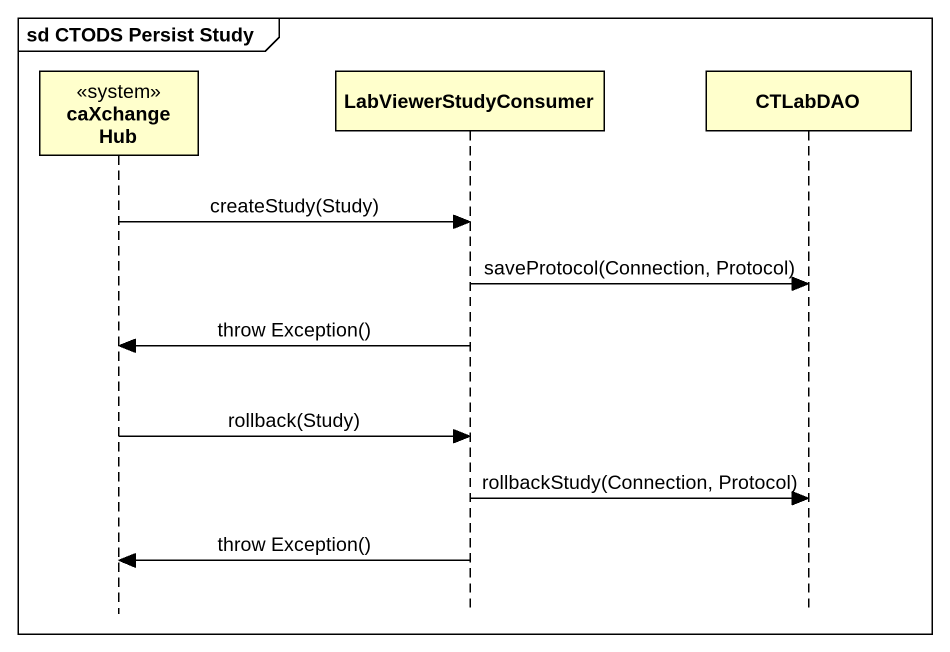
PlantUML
@startuml
mainframe sd CTODS Persist Study
hide footbox
participant "caXchange Hub" as caXchange_Hub <<system>>
participant LabViewerStudyConsumer
participant CTLabDAO

caXchange_Hub -> LabViewerStudyConsumer : createStudy(Study)
LabViewerStudyConsumer -> CTLabDAO : saveProtocol(Connection, Protocol)
LabViewerStudyConsumer -> caXchange_Hub : throw Exception()
caXchange_Hub -> LabViewerStudyConsumer : rollback(Study)
LabViewerStudyConsumer -> CTLabDAO : rollbackStudy(Connection, Protocol)
LabViewerStudyConsumer -> caXchange_Hub : throw Exception()
@enduml
